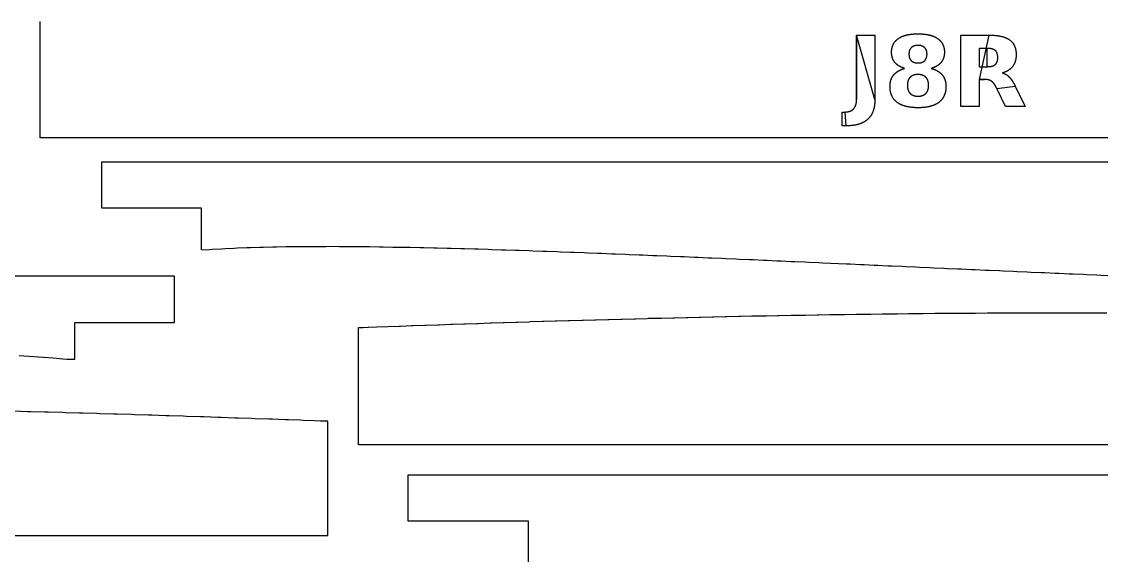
# Model space of a CAD drawing. Extents: x 27 to 271, y 44 to 138.
# Drawn here: x 150.76 to 197.56, y 68.01 to 91.13 of the extents above; entities that cross this region are included whole.
import ezdxf

# ---------------------------------------------------------------- set-up
doc = ezdxf.new("R2010")
doc.units = 0
doc.layers.add('jig_layer', color=7, linetype='CONTINUOUS')
doc.layers.add('jig_number_layer', color=7, linetype='CONTINUOUS')

msp = doc.modelspace()

# ---------------------------------------------------------------- linework, layer by layer
at = {"layer": 'jig_layer', "color": 7}
for points in [[(259.121478, 89.653919), (259.37998, 89.658915), (259.729179, 89.66089), (259.98628, 89.667918), (260.333377, 89.671925), (260.589076, 89.680928), (260.933576, 89.686939), (261.187277, 89.697946), (261.528879, 89.706949), (261.78028, 89.718943), (262.11788, 89.730938), (262.366376, 89.744936), (262.698478, 89.759922), (262.942778, 89.776912), (263.267678, 89.793902), (263.506678, 89.813911), (263.821378, 89.834909), (263.874879, 89.839904), (264.114878, 89.834909), (264.114878, 88.099905), (268.434879, 88.099905), (268.434879, 86.099903), (151.566781, 86.099903), (151.566781, 91.132905)], [(162.948214, 81.378266), (162.794312, 81.375275), (162.375715, 81.372283), (162.222713, 81.368276), (161.806613, 81.36328), (161.654411, 81.358285), (161.241415, 81.350298), (161.090415, 81.344287), (160.681015, 81.33328), (160.531313, 81.326281), (160.126612, 81.312283), (159.978711, 81.30328), (159.580614, 81.28629), (159.43521, 81.2763), (159.045715, 81.255302), (158.903512, 81.243308), (158.798616, 81.236309), (158.558614, 81.241304), (158.558614, 83.055307), (154.238511, 83.055307), (154.238511, 85.055303), (264.439614, 85.055303), (264.439614, 79.994305)], [(163.523611, 81.381266), (163.369015, 81.379291), (162.948214, 81.378162)], [(164.525813, 81.379263), (164.101512, 81.382254), (163.946312, 81.380279), (163.523611, 81.381408)], [(166.274713, 81.362267), (165.846814, 81.369266), (165.690214, 81.369266), (165.263415, 81.375278), (165.107214, 81.375264), (164.681515, 81.380259), (164.525813, 81.37913)], [(166.860612, 81.352265), (166.431612, 81.361268), (166.274713, 81.362397)], [(197.978615, 80.120281), (197.535512, 80.138286), (197.373412, 80.146273), (196.930515, 80.164279), (196.768511, 80.171278), (196.325614, 80.189284), (196.163715, 80.196283), (195.721111, 80.215277), (195.559214, 80.222276), (195.116715, 80.241269), (194.954816, 80.248268), (194.512514, 80.267262), (194.350713, 80.274261), (193.908612, 80.293255), (193.746814, 80.30127), (193.304914, 80.320263), (193.143214, 80.327262), (192.701415, 80.346256), (192.539812, 80.353255), (192.098114, 80.373265), (191.936616, 80.380264), (191.495116, 80.400273), (191.333614, 80.407272), (190.892314, 80.426266), (190.730914, 80.434281), (190.289812, 80.453275), (190.128514, 80.461262), (189.687612, 80.480283), (189.526314, 80.488298), (189.085711, 80.507292), (188.924514, 80.515307), (188.483915, 80.535288), (188.322712, 80.542288), (187.882316, 80.562297), (187.721215, 80.569296), (187.280911, 80.589306), (187.119915, 80.596305), (186.679815, 80.616314), (186.518815, 80.623314), (185.478316, 80.670312), (185.317514, 80.677311), (184.878114, 80.697321), (184.717315, 80.70432), (184.278013, 80.724329), (184.11731, 80.731328), (183.678314, 80.751338), (183.517613, 80.758337), (183.078614, 80.777331), (182.918015, 80.78433), (182.479013, 80.804339), (182.318513, 80.811338), (181.879813, 80.830332), (181.719313, 80.837331), (181.280915, 80.857341), (181.120511, 80.863352), (180.682313, 80.883333), (180.522014, 80.889345), (180.084013, 80.908338), (179.923815, 80.915337), (179.485815, 80.934331), (179.325614, 80.940342), (178.88791, 80.959336), (178.727715, 80.965347), (178.290313, 80.984341), (178.130211, 80.990352), (177.693015, 81.009346), (177.533012, 81.015357), (177.096014, 81.033363), (176.936112, 81.039374), (176.499311, 81.05738), (176.339511, 81.063391), (175.903012, 81.081397), (175.743311, 81.086392), (175.306911, 81.104398), (175.147314, 81.109393), (174.711414, 81.127399), (174.551814, 81.131407), (174.116012, 81.149412), (173.95661, 81.15342), (173.521215, 81.17041), (173.361914, 81.174417), (172.926815, 81.191407), (172.767611, 81.195415), (172.333011, 81.211417), (172.174013, 81.215424), (171.739811, 81.230438), (171.580914, 81.234418), (171.147113, 81.249432), (170.988315, 81.252395), (170.554811, 81.267381), (170.396213, 81.270401), (169.963112, 81.284399), (169.804712, 81.286375), (169.372415, 81.299414), (169.214114, 81.302405), (168.78241, 81.3144), (168.624411, 81.316375), (168.193314, 81.328398), (168.035613, 81.330373), (167.605013, 81.340392), (167.447513, 81.342368), (167.017813, 81.351399), (166.860612, 81.352528)], [(150.666526, 76.663662), (150.866531, 76.654857), (151.308827, 76.624363), (151.504531, 76.613751), (151.937031, 76.57866), (152.126529, 76.566157), (152.54533, 76.52646), (152.726929, 76.511756), (152.831631, 76.500157), (153.07163, 76.504052), (153.07163, 78.096555), (157.391631, 78.096555), (157.391631, 80.096554), (27.19053, 80.096554)], [(173.395318, 78.149404), (173.90432, 78.165406), (173.963322, 78.166535)], [(173.963322, 78.166405), (174.472323, 78.182407), (174.530317, 78.183536)], [(174.530317, 78.183406), (175.039319, 78.198421), (175.097321, 78.19955)], [(175.097321, 78.199406), (175.607322, 78.21442), (175.665319, 78.215549)], [(175.665319, 78.215408), (176.174318, 78.229406), (176.232323, 78.231381), (176.741322, 78.245408), (176.799316, 78.246537), (177.30932, 78.260535), (177.367322, 78.261664)], [(177.367322, 78.261404), (177.876324, 78.275402), (177.934324, 78.276531)], [(177.934324, 78.276404), (178.443317, 78.289415), (178.502321, 78.290544)], [(178.502321, 78.290405), (179.010321, 78.303416), (179.068324, 78.304545)], [(179.068324, 78.304404), (179.577323, 78.316398), (179.635319, 78.317527)], [(179.635319, 78.317408), (180.14532, 78.329403), (180.203323, 78.330532)], [(180.203323, 78.330402), (180.712322, 78.342396), (180.770321, 78.343525)], [(180.770321, 78.343401), (181.27932, 78.354408), (181.337323, 78.355537)], [(181.337323, 78.355404), (181.846322, 78.366411), (181.904318, 78.36754)], [(181.904318, 78.367404), (182.41332, 78.378411), (182.471322, 78.37954)], [(182.471322, 78.379404), (182.981323, 78.389395), (183.039317, 78.390524)], [(183.039317, 78.390405), (183.547317, 78.400396), (183.605322, 78.400404), (184.114324, 78.410395), (184.172321, 78.411524)], [(184.172321, 78.411405), (184.682316, 78.420408), (184.740324, 78.420405), (185.248324, 78.429408), (185.306324, 78.430537)], [(185.306324, 78.430407), (185.815317, 78.438394), (185.873322, 78.439523)], [(185.873322, 78.439405), (186.382321, 78.446404), (186.440324, 78.447533)], [(186.440324, 78.447406), (186.94932, 78.454405), (187.007322, 78.455534)], [(187.007322, 78.455404), (187.516321, 78.462403), (187.574324, 78.462403), (188.082324, 78.469402), (188.14032, 78.470531)], [(188.14032, 78.470401), (188.64832, 78.476412), (188.706323, 78.476398), (189.216324, 78.48241), (189.27432, 78.482398), (189.78232, 78.48841), (189.840322, 78.488398), (190.348322, 78.493394), (190.406319, 78.493399), (190.916317, 78.498395), (190.974322, 78.498398), (191.482322, 78.502405), (191.540319, 78.502402), (192.048316, 78.50641), (192.111322, 78.506401), (192.615323, 78.509393), (192.695319, 78.509404), (193.18132, 78.512396), (193.240321, 78.512396), (193.277323, 78.512396), (193.747322, 78.514371), (193.804323, 78.5155), (193.85532, 78.515404), (194.368321, 78.516533)], [(194.368321, 78.516403), (194.420323, 78.516403), (194.932323, 78.518379), (194.984319, 78.518401), (195.496318, 78.51953)], [(195.496318, 78.519403), (195.548323, 78.519403), (196.061322, 78.519403), (196.112316, 78.519403), (196.62532, 78.519403), (196.676323, 78.519403), (197.188923, 78.519403), (197.240423, 78.518274)], [(197.240423, 78.518404), (197.753024, 78.518404), (197.804419, 78.517275)], [(165.361324, 77.879405), (165.551321, 77.8844), (165.775318, 77.892416), (165.801311, 77.892401), (166.163317, 77.905412), (166.643315, 77.922402), (167.130318, 77.939391), (167.185317, 77.941367), (167.682316, 77.959401), (167.73932, 77.961377), (168.23832, 77.979411), (168.295317, 77.981386), (168.799315, 77.99942), (168.856319, 78.001396), (169.364319, 78.01943), (169.422321, 78.021405), (169.933321, 78.039439), (169.991318, 78.040568)], [(261.375618, 76.595404), (261.860721, 76.601415), (261.909317, 76.603391), (262.390918, 76.612422), (262.439119, 76.614398), (262.91652, 76.62642), (262.964419, 76.629412), (263.436221, 76.645414), (263.483519, 76.648405), (263.947622, 76.668415), (263.994118, 76.671407), (264.335319, 76.6904), (264.575318, 76.685405), (264.575318, 74.790401), (268.895319, 74.790401), (268.895319, 72.790399), (165.361324, 72.790399), (165.361324, 77.879402)], [(169.99132, 78.040404), (170.500322, 78.05841), (170.558319, 78.059539)], [(170.558319, 78.059404), (171.068323, 78.076393), (171.126319, 78.078369), (171.635321, 78.095387), (171.693324, 78.096516)], [(171.693324, 78.096403), (172.202323, 78.113393), (172.260319, 78.114522)], [(172.260319, 78.114403), (172.77032, 78.130405), (172.828323, 78.132381), (173.337322, 78.148411), (173.395318, 78.14954)], [(164.035607, 73.817894), (163.986602, 73.819305), (163.783608, 73.825712), (163.720602, 73.827687), (163.453609, 73.836323), (162.974604, 73.852833), (162.852605, 73.857123), (162.339604, 73.875016), (162.201603, 73.880011), (161.622607, 73.900416), (161.482608, 73.905524), (160.890608, 73.926324), (160.749607, 73.931432), (160.154609, 73.952147), (160.012609, 73.957256), (159.413603, 73.977858), (159.269602, 73.982853), (158.664605, 74.00306), (158.520604, 74.008056), (157.913606, 74.027952), (157.769605, 74.03275), (157.162607, 74.052252), (157.018606, 74.056965), (156.412607, 74.07593), (156.268606, 74.08053), (155.662607, 74.099016), (155.518606, 74.103616), (154.912608, 74.121707), (154.768606, 74.126194), (154.162608, 74.143889), (154.018607, 74.148377), (153.4116, 74.165677), (153.267608, 74.170079), (152.661606, 74.186985), (152.517608, 74.191274), (151.910601, 74.207784), (151.7666, 74.211989), (151.160604, 74.228104), (151.0166, 74.232197), (150.410604, 74.247888)], [(37.578707, 72.065489), (37.009304, 72.080588), (36.869206, 72.082281), (36.303006, 72.10119), (36.164006, 72.10373), (35.602108, 72.126788), (35.464307, 72.1304), (34.907406, 72.157889), (34.771203, 72.162489), (34.220906, 72.194786), (34.086907, 72.200685), (33.545707, 72.238091), (33.414609, 72.245203), (32.885408, 72.288086), (32.758307, 72.296496), (32.245805, 72.345089), (32.124207, 72.354883), (31.727405, 72.398887), (31.487406, 72.394992), (31.487406, 70.868088), (27.167447, 70.868088), (27.167447, 68.868083), (164.035607, 68.868083), (164.035607, 73.817889)], [(174.879421, 67.502122), (174.478518, 67.498115), (173.99922, 67.489112), (173.76622, 67.484116), (173.347318, 67.493119), (172.733722, 67.499131), (172.733722, 69.489119), (167.515619, 69.489119), (167.515619, 71.489121), (261.933523, 71.489121), (261.933523, 66.354118)]]:
    msp.add_lwpolyline(points, dxfattribs=at)
at = {"layer": 'jig_number_layer', "color": 7}
for points in [[(186.95357, 90.54737), (187.749392, 90.54737), (187.749392, 87.760982), (186.95357, 90.54737), (186.95357, 90.54737), (186.95357, 90.54737), (186.95357, 90.54737)], [(186.95357, 87.760982), (186.95357, 90.54737), (186.95357, 90.54737), (186.95357, 87.760982), (186.95357, 87.760982), (186.95357, 87.760982), (186.95357, 87.760982)], [(192.27211, 88.629142), (192.27211, 87.461253), (191.476291, 87.461253), (191.476291, 90.54737), (192.691724, 90.54737), (192.27211, 88.629142), (192.27211, 88.629142), (192.27211, 88.629142), (192.27211, 88.629142)], [(192.606972, 89.970663), (192.27211, 89.970663), (192.27211, 89.178979), (192.606972, 89.178979), (192.606972, 89.178979), (192.606972, 89.970663), (192.606972, 89.970663), (192.606972, 89.970663), (192.606972, 89.970663)], [(189.223201, 89.722615), (189.223201, 89.722615), (189.223201, 89.722615), (189.223201, 89.722615), (189.223201, 89.722615), (189.223201, 89.722615)], [(189.037163, 89.104563), (189.037163, 89.104563), (189.037163, 89.104563), (189.037163, 89.104563), (189.037163, 89.104563), (189.037163, 89.104563)], [(189.61801, 88.842048), (189.61801, 88.842048), (189.61801, 88.842048), (189.61801, 88.842048), (189.61801, 88.842048), (189.61801, 88.842048)], [(192.497419, 88.629142), (192.27211, 88.629142), (192.27211, 88.629142), (192.497419, 88.629142), (192.497419, 88.629142), (192.497419, 88.629142), (192.497419, 88.629142)], [(193.830668, 88.337689), (194.262688, 87.461253), (193.415192, 87.461253), (193.03899, 88.22813), (193.830668, 88.337689), (193.830668, 88.337689), (193.830668, 88.337689), (193.830668, 88.337689)], [(186.488479, 86.613762), (186.327251, 86.613762), (186.327251, 87.215271), (186.45128, 87.215271), (186.488479, 86.613762), (186.488479, 86.613762), (186.488479, 86.613762), (186.488479, 86.613762)]]:
    msp.add_lwpolyline(points, close=True, dxfattribs=at)
for points, knots in [([(189.037163, 89.104563), (189.03069, 89.106791), (189.017744, 89.111246), (188.998339, 89.117973), (188.978988, 89.124825), (188.959701, 89.131824), (188.940507, 89.139045), (188.921421, 89.146526), (188.902477, 89.154342), (188.883695, 89.162518), (188.865719, 89.170827), (188.84857, 89.17928), (188.832221, 89.187796), (188.816056, 89.196674), (188.800109, 89.205958), (188.784376, 89.21562), (188.768866, 89.225642), (188.753605, 89.236047), (188.738594, 89.246815), (188.724197, 89.257669), (188.710421, 89.268598), (188.697237, 89.279551), (188.684328, 89.29082), (188.671707, 89.302406), (188.659372, 89.31429), (188.647362, 89.326498), (188.635675, 89.33901), (188.624334, 89.351836), (188.613457, 89.364854), (188.603039, 89.378044), (188.593083, 89.391389), (188.583505, 89.40501), (188.574293, 89.418884), (188.565467, 89.43301), (188.557029, 89.447374), (188.548986, 89.461963), (188.541343, 89.476766), (188.534043, 89.491911), (188.527105, 89.507389), (188.52055, 89.523196), (188.514436, 89.539176), (188.508747, 89.555313), (188.503475, 89.571592), (188.498635, 89.588), (188.494211, 89.604522), (188.490199, 89.621146), (188.486487, 89.638308), (188.483133, 89.656009), (188.48014, 89.674237), (188.477561, 89.692536), (188.475508, 89.710902), (188.473758, 89.7293), (188.472451, 89.747747), (188.47151, 89.766226), (188.47094, 89.784731), (188.470748, 89.806068), (188.47097, 89.830235), (188.471971, 89.857217), (188.473853, 89.884149), (188.476494, 89.911009), (188.479966, 89.937765), (188.484324, 89.964386), (188.489607, 89.990836), (188.495824, 90.017079), (188.502818, 90.042334), (188.510521, 90.066579), (188.518825, 90.089815), (188.527973, 90.112733), (188.537954, 90.135305), (188.548761, 90.157495), (188.560384, 90.179261), (188.572851, 90.200542), (188.586117, 90.221323), (188.600301, 90.241695), (188.615414, 90.261601), (188.631433, 90.281007), (188.648204, 90.299779), (188.665683, 90.317908), (188.683827, 90.335387), (188.702586, 90.352207), (188.721925, 90.368358), (188.7418, 90.383847), (188.762949, 90.399226), (188.785409, 90.414401), (188.809188, 90.429301), (188.833454, 90.443393), (188.858149, 90.456716), (188.88325, 90.469254), (188.9087, 90.481074), (188.934476, 90.49217), (188.960533, 90.502587), (188.988274, 90.51288), (189.017723, 90.522938), (189.048886, 90.532673), (189.080284, 90.541613), (189.111888, 90.549786), (189.143666, 90.557241), (189.175601, 90.564003), (189.207668, 90.570115), (189.239846, 90.575622), (189.274062, 90.580848), (189.310319, 90.585708), (189.348617, 90.590095), (189.386983, 90.593811), (189.425409, 90.596841), (189.463875, 90.599256), (189.502379, 90.601091), (189.540913, 90.602251), (189.579463, 90.603051), (189.617936, 90.603331), (189.656323, 90.603043), (189.694616, 90.602254), (189.732892, 90.601072), (189.771144, 90.599331), (189.809351, 90.596863), (189.847519, 90.593801), (189.885634, 90.590115), (189.923675, 90.585718), (189.959714, 90.580873), (189.993747, 90.575655), (190.025779, 90.570162), (190.057692, 90.564026), (190.089478, 90.55727), (190.121105, 90.549814), (190.152555, 90.541641), (190.183798, 90.532706), (190.214802, 90.522972), (190.244123, 90.512903), (190.271771, 90.502603), (190.297756, 90.492151), (190.323466, 90.481036), (190.348848, 90.469195), (190.373885, 90.456642), (190.398535, 90.443336), (190.422758, 90.429261), (190.446506, 90.414388), (190.468942, 90.39926), (190.490072, 90.383947), (190.50994, 90.368555), (190.529275, 90.352503), (190.548045, 90.3358), (190.566198, 90.318432), (190.583686, 90.300413), (190.600475, 90.281758), (190.616491, 90.262453), (190.631621, 90.242628), (190.645826, 90.222307), (190.659114, 90.201546), (190.671575, 90.180264), (190.683206, 90.158503), (190.694009, 90.136306), (190.703973, 90.113721), (190.7131, 90.090788), (190.721395, 90.067541), (190.729108, 90.043254), (190.736122, 90.017927), (190.742361, 89.991578), (190.747649, 89.96502), (190.752013, 89.938294), (190.755495, 89.911437), (190.758126, 89.884477), (190.759966, 89.857446), (190.760979, 89.830366), (190.761212, 89.806131), (190.760967, 89.784758), (190.760424, 89.766252), (190.759502, 89.747768), (190.758171, 89.729321), (190.756443, 89.710917), (190.754265, 89.692568), (190.75177, 89.674259), (190.748685, 89.656039), (190.745253, 89.638335), (190.741513, 89.621155), (190.737426, 89.604519), (190.732949, 89.587983), (190.728024, 89.571572), (190.722685, 89.555289), (190.716918, 89.539154), (190.710713, 89.523182), (190.704057, 89.507395), (190.697027, 89.491924), (190.689604, 89.47679), (190.681831, 89.461985), (190.673646, 89.447399), (190.665068, 89.43304), (190.656098, 89.418923), (190.646746, 89.405056), (190.637028, 89.391444), (190.626958, 89.378094), (190.616462, 89.364905), (190.605535, 89.351894), (190.594173, 89.339084), (190.582465, 89.326588), (190.570458, 89.314376), (190.558141, 89.302477), (190.545527, 89.290891), (190.532631, 89.279614), (190.51947, 89.268643), (190.505714, 89.257698), (190.491333, 89.246832), (190.476331, 89.236058), (190.461067, 89.225661), (190.445563, 89.215629), (190.429822, 89.205976), (190.413864, 89.1967), (190.397703, 89.187799), (190.381349, 89.179279), (190.364185, 89.170856), (190.346212, 89.162541), (190.327429, 89.154368), (190.30847, 89.146584), (190.289409, 89.139093), (190.270144, 89.131876), (190.251121, 89.124875), (190.230794, 89.118035), (190.215024, 89.111327), (190.180904, 89.104279), (190.217875, 89.097625), (190.235081, 89.090611), (190.257894, 89.083491), (190.279119, 89.076163), (190.300654, 89.068595), (190.321962, 89.060714), (190.343147, 89.052459), (190.364145, 89.043783), (190.384236, 89.034909), (190.403421, 89.025869), (190.421705, 89.016697), (190.439762, 89.007067), (190.457593, 88.997004), (190.47518, 88.986508), (190.492505, 88.97558), (190.509547, 88.964216), (190.526294, 88.952416), (190.54235, 88.940461), (190.557725, 88.928393), (190.572435, 88.916255), (190.586835, 88.903758), (190.600921, 88.890911), (190.614667, 88.8777), (190.628059, 88.864133), (190.641118, 88.850245), (190.653785, 88.835997), (190.665974, 88.821535), (190.677677, 88.80687), (190.688902, 88.792026), (190.699739, 88.776893), (190.710143, 88.761457), (190.720145, 88.74576), (190.729702, 88.729792), (190.738822, 88.713573), (190.747473, 88.6971), (190.755734, 88.6802), (190.763604, 88.662888), (190.771038, 88.645164), (190.777975, 88.627236), (190.784414, 88.609121), (190.790371, 88.59084), (190.795833, 88.57241), (190.80082, 88.553848), (190.805335, 88.535168), (190.809493, 88.515836), (190.813271, 88.495859), (190.816619, 88.475242), (190.819501, 88.454549), (190.821808, 88.433783), (190.823775, 88.41298), (190.825237, 88.392126), (190.826424, 88.371246), (190.827046, 88.350329), (190.827224, 88.325859), (190.827104, 88.297838), (190.826042, 88.266285), (190.82421, 88.234775), (190.821493, 88.203332), (190.817814, 88.171992), (190.813188, 88.140775), (190.807593, 88.109718), (190.800986, 88.078859), (190.793602, 88.049316), (190.785559, 88.021091), (190.776941, 87.994189), (190.767426, 87.967594), (190.757043, 87.941327), (190.745747, 87.915445), (190.733545, 87.889986), (190.720405, 87.86501), (190.70634, 87.840557), (190.691408, 87.816797), (190.675617, 87.793773), (190.659024, 87.7715), (190.641584, 87.749866), (190.623329, 87.728903), (190.604316, 87.708613), (190.58457, 87.689039), (190.564136, 87.670189), (190.54304, 87.652087), (190.52075, 87.634297), (190.49725, 87.616895), (190.47252, 87.599971), (190.44721, 87.583925), (190.421377, 87.568725), (190.395053, 87.554388), (190.368299, 87.540867), (190.341155, 87.528141), (190.313661, 87.516185), (190.284409, 87.504414), (190.253393, 87.492905), (190.220586, 87.481806), (190.187492, 87.471613), (190.154149, 87.462278), (190.120589, 87.453768), (190.086841, 87.446033), (190.052931, 87.439042), (190.018882, 87.432761), (189.982655, 87.426807), (189.944248, 87.421266), (189.903662, 87.416244), (189.862987, 87.412023), (189.822243, 87.408562), (189.781446, 87.405818), (189.740603, 87.403735), (189.699723, 87.402353), (189.658822, 87.401498), (189.617851, 87.40122), (189.57682, 87.401495), (189.535737, 87.402349), (189.494678, 87.403745), (189.453652, 87.40578), (189.412677, 87.408552), (189.371755, 87.412025), (189.330903, 87.416243), (189.290144, 87.421267), (189.251547, 87.426804), (189.215121, 87.43279), (189.180859, 87.439092), (189.146731, 87.44609), (189.112762, 87.45383), (189.07898, 87.462357), (189.045408, 87.4717), (189.012076, 87.481892), (188.979024, 87.492977), (188.947735, 87.504434), (188.918202, 87.516169), (188.890408, 87.528084), (188.862968, 87.540779), (188.835919, 87.554275), (188.809303, 87.568594), (188.783177, 87.583781), (188.757596, 87.599856), (188.732611, 87.616829), (188.708932, 87.63425), (188.68656, 87.652058), (188.66545, 87.670134), (188.645007, 87.688971), (188.625267, 87.708552), (188.60625, 87.728842), (188.58801, 87.749824), (188.570576, 87.77147), (188.553996, 87.793766), (188.538208, 87.816802), (188.523291, 87.840581), (188.50922, 87.865036), (188.496082, 87.890013), (188.483878, 87.91547), (188.472581, 87.94135), (188.462189, 87.96761), (188.452704, 87.994211), (188.444082, 88.021105), (188.436013, 88.04932), (188.428636, 88.078864), (188.422032, 88.109719), (188.416463, 88.140778), (188.411843, 88.171992), (188.408193, 88.203335), (188.405428, 88.234774), (188.403609, 88.266288), (188.402577, 88.297843), (188.402369, 88.325865), (188.402727, 88.350334), (188.403424, 88.371244), (188.404386, 88.392134), (188.405774, 88.412991), (188.407723, 88.433795), (188.410123, 88.454547), (188.412901, 88.475248), (188.416253, 88.49586), (188.41998, 88.515833), (188.424112, 88.53515), (188.428575, 88.553814), (188.433505, 88.572365), (188.438905, 88.590788), (188.444781, 88.609067), (188.451141, 88.627186), (188.457987, 88.645125), (188.465327, 88.662865), (188.47306, 88.680199), (188.48121, 88.697102), (188.48972, 88.713583), (188.498671, 88.72983), (188.508092, 88.745807), (188.51794, 88.761525), (188.528209, 88.776963), (188.538925, 88.79209), (188.550044, 88.806924), (188.561711, 88.821593), (188.573931, 88.836072), (188.586695, 88.850346), (188.599848, 88.864264), (188.613382, 88.877818), (188.627279, 88.891008), (188.641512, 88.903841), (188.656072, 88.916312), (188.670934, 88.928428), (188.686452, 88.94046), (188.702635, 88.952375), (188.719477, 88.964162), (188.736602, 88.975524), (188.753997, 88.986463), (188.771656, 88.99696), (188.789556, 89.007026), (188.80768, 89.016657), (188.826023, 89.025836), (188.845248, 89.034895), (188.865375, 89.043771), (188.886396, 89.052446), (188.907593, 89.060704), (188.928944, 89.068585), (188.95042, 89.076153), (188.971993, 89.083478), (188.993643, 89.090604), (189.015345, 89.097609), (189.029828, 89.102237), (189.03707, 89.104551)], [0, 0, 0, 0, 0.020537, 0.041074, 0.061615, 0.082121, 0.102627, 0.123135, 0.143616, 0.164102, 0.184586, 0.203019, 0.221454, 0.239884, 0.258342, 0.276806, 0.295266, 0.313737, 0.332212, 0.350682, 0.367823, 0.384962, 0.402096, 0.419225, 0.436353, 0.453477, 0.470596, 0.48771, 0.504833, 0.521482, 0.538128, 0.554776, 0.571428, 0.588083, 0.604741, 0.621399, 0.638055, 0.654713, 0.671828, 0.688936, 0.706043, 0.723151, 0.740261, 0.75737, 0.774466, 0.791568, 0.808671, 0.827136, 0.845609, 0.864084, 0.882567, 0.901047, 0.919525, 0.93804, 0.956551, 0.975063, 1.002051, 1.029048, 1.05605, 1.083032, 1.110005, 1.136978, 1.163942, 1.190905, 1.217867, 1.24254, 1.267207, 1.291876, 1.316553, 1.341231, 1.365906, 1.390557, 1.415205, 1.439852, 1.465006, 1.490163, 1.515321, 1.540505, 1.565695, 1.590884, 1.616075, 1.641269, 1.666464, 1.69451, 1.72257, 1.75063, 1.778681, 1.806735, 1.834791, 1.862854, 1.890911, 1.91897, 1.951612, 1.984257, 2.016902, 2.04954, 2.082179, 2.114818, 2.147462, 2.180106, 2.212749, 2.251296, 2.289841, 2.328387, 2.366929, 2.40547, 2.44401, 2.482564, 2.521122, 2.559681, 2.597982, 2.636283, 2.674582, 2.712863, 2.751151, 2.789437, 2.82773, 2.866022, 2.904315, 2.936812, 2.969309, 3.001807, 3.034299, 3.06679, 3.099281, 3.131774, 3.164267, 3.196759, 3.224765, 3.252772, 3.280776, 3.308781, 3.336786, 3.364788, 3.392803, 3.42082, 3.448835, 3.473963, 3.499093, 3.524221, 3.549337, 3.574454, 3.599573, 3.624651, 3.649728, 3.674804, 3.699444, 3.724089, 3.748732, 3.773411, 3.798093, 3.822776, 3.847446, 3.872126, 3.896808, 3.923875, 3.950949, 3.978021, 4.005096, 4.032174, 4.059252, 4.086349, 4.113443, 4.140536, 4.15905, 4.177563, 4.196076, 4.214563, 4.233045, 4.251526, 4.269992, 4.288473, 4.306955, 4.32409, 4.341216, 4.35834, 4.375479, 4.392612, 4.409743, 4.426877, 4.444008, 4.461137, 4.477848, 4.494571, 4.511295, 4.52802, 4.544742, 4.561467, 4.578191, 4.59491, 4.611629, 4.628754, 4.645874, 4.662992, 4.680119, 4.697245, 4.714366, 4.731497, 4.748632, 4.765764, 4.784231, 4.8027, 4.821168, 4.839631, 4.858094, 4.876557, 4.895002, 4.913438, 4.931871, 4.952357, 4.97284, 4.993321, 5.013825, 5.034332, 5.054839, 5.075372, 5.095907, 5.116446, 5.139154, 5.16193, 5.184706, 5.207449, 5.230194, 5.25294, 5.275666, 5.298383, 5.3211, 5.341548, 5.362001, 5.38246, 5.402937, 5.423418, 5.443897, 5.46438, 5.484862, 5.505349, 5.524426, 5.543493, 5.562558, 5.581622, 5.600681, 5.619746, 5.638805, 5.657866, 5.676932, 5.695539, 5.714146, 5.732758, 5.751372, 5.769982, 5.78859, 5.807194, 5.825798, 5.8444, 5.863621, 5.882837, 5.902054, 5.921283, 5.940506, 5.959729, 5.978942, 5.99816, 6.017377, 6.038258, 6.059146, 6.080034, 6.10093, 6.121823, 6.142715, 6.163641, 6.184562, 6.205486, 6.237051, 6.268618, 6.300184, 6.331732, 6.363284, 6.394836, 6.426389, 6.457941, 6.489493, 6.517727, 6.545972, 6.574222, 6.602451, 6.630688, 6.658923, 6.687129, 6.715332, 6.743533, 6.771294, 6.799065, 6.826837, 6.854639, 6.882437, 6.910235, 6.938033, 6.965822, 6.993611, 7.02357, 7.053529, 7.083489, 7.113458, 7.143429, 7.173399, 7.203376, 7.233354, 7.263331, 7.29796, 7.332587, 7.367215, 7.401833, 7.436452, 7.471071, 7.505694, 7.540314, 7.574935, 7.615826, 7.65672, 7.697612, 7.738499, 7.779387, 7.820273, 7.861181, 7.90209, 7.943001, 7.984092, 8.025183, 8.066273, 8.107338, 8.148405, 8.189473, 8.230538, 8.271604, 8.312668, 8.347506, 8.382341, 8.417174, 8.452011, 8.48685, 8.521688, 8.556546, 8.591404, 8.626259, 8.656495, 8.686731, 8.716968, 8.747185, 8.777402, 8.807623, 8.837827, 8.868022, 8.898216, 8.925997, 8.953785, 8.981573, 9.009376, 9.037178, 9.06498, 9.092762, 9.120539, 9.148314, 9.176522, 9.204728, 9.232936, 9.261168, 9.289402, 9.317634, 9.345875, 9.37411, 9.402348, 9.433897, 9.465445, 9.496992, 9.528542, 9.560092, 9.591642, 9.623211, 9.654781, 9.686349, 9.707267, 9.728191, 9.749112, 9.770001, 9.790895, 9.811791, 9.832667, 9.85355, 9.874433, 9.893613, 9.912805, 9.931998, 9.951193, 9.970392, 9.989592, 10.008793, 10.027989, 10.04718, 10.065729, 10.084276, 10.102819, 10.12137, 10.139914, 10.158455, 10.176986, 10.195522, 10.214061, 10.233209, 10.252354, 10.271497, 10.290653, 10.309809, 10.32897, 10.348138, 10.367316, 10.386489, 10.407042, 10.427597, 10.448154, 10.468691, 10.489235, 10.509779, 10.530294, 10.550801, 10.571307, 10.594047, 10.616783, 10.639524, 10.662288, 10.68506, 10.707833, 10.730632, 10.753439, 10.776247, 10.776247, 10.776247, 10.776247]), ([(192.691724, 90.54737), (192.705474, 90.546994), (192.732976, 90.546241), (192.774226, 90.544995), (192.815455, 90.543502), (192.856656, 90.541685), (192.897827, 90.539556), (192.938962, 90.536894), (192.980042, 90.533593), (193.021052, 90.529594), (193.059578, 90.525056), (193.095613, 90.52007), (193.129161, 90.514761), (193.162601, 90.508766), (193.195914, 90.502061), (193.229075, 90.494602), (193.26206, 90.486343), (193.294845, 90.477278), (193.327397, 90.467363), (193.357807, 90.45718), (193.386103, 90.446892), (193.412313, 90.436623), (193.438221, 90.425646), (193.463789, 90.413923), (193.488979, 90.401432), (193.513735, 90.388114), (193.537997, 90.373933), (193.561706, 90.358864), (193.584063, 90.343394), (193.60506, 90.327587), (193.624757, 90.311581), (193.643838, 90.294834), (193.662278, 90.277373), (193.680025, 90.2592), (193.697042, 90.240355), (193.713289, 90.220858), (193.728726, 90.20073), (193.743491, 90.179732), (193.757499, 90.157853), (193.770739, 90.135144), (193.783052, 90.111902), (193.79444, 90.088181), (193.804951, 90.064047), (193.814566, 90.039542), (193.823337, 90.014719), (193.831262, 89.989607), (193.838718, 89.963036), (193.845575, 89.934998), (193.851734, 89.905506), (193.856946, 89.875834), (193.861187, 89.846012), (193.86457, 89.816083), (193.867087, 89.786063), (193.868923, 89.755988), (193.869846, 89.725866), (193.870043, 89.69863), (193.869808, 89.674294), (193.869262, 89.652864), (193.868343, 89.631461), (193.866999, 89.610085), (193.865211, 89.588749), (193.862997, 89.567451), (193.860258, 89.546219), (193.857188, 89.525037), (193.85371, 89.504583), (193.849866, 89.48486), (193.845719, 89.465867), (193.841138, 89.446968), (193.836118, 89.42818), (193.830635, 89.409521), (193.824691, 89.391007), (193.818273, 89.372652), (193.811377, 89.354472), (193.804108, 89.336808), (193.796517, 89.319657), (193.788602, 89.303035), (193.780264, 89.286624), (193.771486, 89.270442), (193.762279, 89.2545), (193.752661, 89.238805), (193.742621, 89.22338), (193.73216, 89.208236), (193.721282, 89.19338), (193.709991, 89.178826), (193.698315, 89.16457), (193.68625, 89.150638), (193.673822, 89.137026), (193.661045, 89.123739), (193.647927, 89.110783), (193.634474, 89.098171), (193.620711, 89.085894), (193.60634, 89.073676), (193.59132, 89.061584), (193.575669, 89.049618), (193.559721, 89.038058), (193.543483, 89.026911), (193.526977, 89.016173), (193.510206, 89.005868), (193.493204, 88.995972), (193.475965, 88.986513), (193.457884, 88.977149), (193.438935, 88.967953), (193.419139, 88.958923), (193.399143, 88.950298), (193.379014, 88.942049), (193.358636, 88.934083), (193.338625, 88.92638), (193.31677, 88.91879), (193.301456, 88.911535), (193.267311, 88.904757), (193.289892, 88.900646), (193.300047, 88.897131), (193.3123, 88.893586), (193.323953, 88.889937), (193.335697, 88.886129), (193.347333, 88.88215), (193.358888, 88.877937), (193.370339, 88.873482), (193.38175, 88.868734), (193.393064, 88.863599), (193.404294, 88.858139), (193.415381, 88.852373), (193.426324, 88.846312), (193.437125, 88.839983), (193.447779, 88.833404), (193.458278, 88.826574), (193.468638, 88.819519), (193.479009, 88.812109), (193.489404, 88.804369), (193.499815, 88.796297), (193.510064, 88.788022), (193.52014, 88.779542), (193.530057, 88.770882), (193.539817, 88.76205), (193.549422, 88.753052), (193.55888, 88.743901), (193.568585, 88.734174), (193.578544, 88.723877), (193.58872, 88.712986), (193.598728, 88.701942), (193.608552, 88.690733), (193.618207, 88.679372), (193.627705, 88.667876), (193.637025, 88.656232), (193.646196, 88.644476), (193.655769, 88.63188), (193.665707, 88.618425), (193.675985, 88.604094), (193.68606, 88.589621), (193.695951, 88.575024), (193.705648, 88.560296), (193.715181, 88.545463), (193.724517, 88.530506), (193.733698, 88.515456), (193.743216, 88.499477), (193.75304, 88.482551), (193.763161, 88.464676), (193.773109, 88.446704), (193.782921, 88.428656), (193.792615, 88.410544), (193.802204, 88.392371), (193.811732, 88.374164), (193.82121, 88.355933), (193.827506, 88.34377), (193.830654, 88.337689)], [0, 0, 0, 0, 0.041268, 0.082536, 0.123806, 0.165033, 0.206258, 0.247485, 0.288689, 0.329891, 0.371092, 0.405056, 0.439019, 0.472983, 0.506969, 0.540955, 0.574942, 0.608965, 0.642989, 0.677017, 0.705161, 0.733307, 0.761456, 0.789564, 0.817677, 0.845792, 0.87388, 0.901966, 0.93005, 0.955419, 0.980795, 1.006172, 1.031564, 1.05696, 1.082357, 1.10772, 1.133076, 1.158431, 1.184708, 1.210989, 1.23727, 1.263592, 1.289909, 1.316221, 1.342547, 1.368876, 1.395206, 1.425326, 1.455449, 1.485574, 1.515689, 1.545804, 1.575919, 1.606054, 1.636186, 1.666317, 1.687759, 1.709193, 1.730624, 1.752027, 1.77344, 1.794854, 1.816258, 1.83766, 1.859061, 1.878493, 1.897936, 1.917379, 1.936828, 1.956272, 1.975716, 1.995156, 2.014598, 2.034042, 2.052451, 2.07086, 2.089266, 2.107669, 2.126081, 2.144488, 2.162885, 2.181289, 2.199697, 2.218117, 2.236542, 2.254971, 2.273402, 2.291833, 2.310267, 2.328708, 2.347148, 2.365589, 2.38529, 2.404987, 2.424687, 2.444376, 2.464068, 2.483756, 2.50342, 2.52308, 2.542742, 2.564499, 2.586258, 2.608018, 2.629807, 2.65159, 2.673372, 2.695191, 2.717013, 2.738837, 2.751082, 2.763425, 2.775768, 2.788078, 2.800397, 2.812712, 2.824994, 2.837285, 2.849573, 2.862067, 2.874553, 2.887029, 2.899554, 2.912074, 2.924583, 2.937115, 2.949647, 2.962181, 2.975351, 2.988524, 3.0017, 3.014867, 3.02803, 3.041195, 3.054354, 3.067511, 3.080675, 3.095574, 3.110485, 3.125388, 3.140286, 3.155196, 3.170114, 3.185023, 3.199936, 3.214845, 3.232482, 3.250117, 3.26775, 3.285383, 3.303014, 3.320649, 3.338279, 3.355907, 3.373538, 3.394075, 3.414617, 3.435159, 3.4557, 3.476245, 3.496788, 3.517344, 3.53789, 3.558432, 3.558432, 3.558432, 3.558432]), ([(189.223201, 89.722615), (189.223389, 89.718391), (189.223766, 89.709943), (189.224393, 89.697271), (189.225144, 89.684617), (189.226085, 89.671987), (189.227216, 89.659383), (189.228479, 89.646802), (189.230071, 89.634265), (189.232054, 89.621789), (189.234333, 89.60986), (189.236854, 89.598483), (189.239598, 89.587665), (189.242679, 89.576931), (189.24609, 89.566288), (189.249842, 89.555752), (189.253939, 89.54534), (189.258359, 89.535061), (189.263114, 89.524927), (189.268117, 89.515165), (189.273312, 89.505756), (189.2787, 89.496717), (189.284397, 89.487874), (189.290357, 89.479211), (189.296616, 89.470767), (189.303162, 89.462546), (189.309994, 89.454566), (189.31711, 89.446837), (189.324543, 89.439321), (189.33231, 89.432061), (189.340374, 89.425043), (189.348703, 89.418333), (189.357267, 89.411914), (189.366052, 89.405781), (189.375031, 89.399933), (189.384216, 89.394411), (189.39356, 89.389174), (189.403303, 89.384121), (189.413447, 89.379278), (189.423991, 89.374661), (189.434667, 89.370351), (189.445479, 89.366399), (189.456393, 89.362749), (189.467406, 89.359409), (189.478505, 89.356371), (189.489681, 89.35363), (189.50143, 89.351048), (189.513778, 89.348764), (189.526684, 89.346596), (189.539654, 89.344795), (189.552661, 89.34327), (189.565703, 89.342102), (189.578775, 89.341263), (189.591857, 89.340553), (189.604959, 89.340223), (189.617967, 89.340122), (189.630884, 89.340228), (189.643705, 89.340561), (189.656511, 89.341238), (189.669295, 89.342197), (189.682053, 89.343366), (189.694787, 89.344765), (189.70746, 89.346621), (189.720104, 89.348696), (189.732179, 89.351076), (189.743709, 89.353589), (189.754658, 89.356362), (189.765533, 89.359412), (189.776324, 89.362748), (189.787013, 89.366398), (189.797588, 89.370354), (189.808033, 89.374645), (189.818332, 89.379271), (189.828252, 89.38413), (189.837786, 89.389199), (189.846931, 89.394467), (189.855908, 89.400025), (189.864703, 89.405872), (189.873295, 89.412011), (189.88168, 89.418425), (189.889839, 89.425122), (189.897755, 89.432108), (189.905411, 89.439359), (189.912796, 89.446866), (189.919901, 89.454614), (189.926733, 89.462604), (189.933288, 89.470824), (189.939563, 89.47926), (189.945563, 89.487895), (189.951248, 89.496737), (189.956636, 89.505762), (189.961809, 89.515163), (189.966777, 89.524922), (189.971485, 89.535055), (189.975881, 89.545328), (189.979916, 89.555753), (189.983643, 89.566289), (189.98705, 89.576933), (189.99014, 89.587674), (189.99295, 89.598492), (189.995583, 89.609869), (189.998085, 89.621781), (190.000182, 89.634272), (190.001968, 89.646806), (190.003504, 89.659376), (190.004695, 89.671984), (190.005603, 89.684615), (190.006295, 89.697265), (190.006631, 89.709937), (190.006727, 89.722603), (190.006631, 89.73526), (190.006292, 89.747906), (190.005614, 89.760538), (190.004654, 89.773146), (190.003476, 89.785728), (190.002023, 89.798284), (190.000154, 89.810786), (189.998004, 89.823242), (189.995575, 89.835123), (189.993049, 89.846461), (189.990212, 89.857204), (189.987102, 89.86787), (189.983701, 89.878448), (189.979976, 89.888913), (189.975934, 89.899257), (189.971554, 89.909457), (189.966816, 89.919491), (189.961849, 89.929151), (189.956637, 89.93842), (189.951245, 89.947321), (189.945529, 89.956021), (189.93954, 89.964534), (189.933254, 89.972831), (189.926707, 89.980923), (189.919871, 89.988777), (189.912784, 89.996402), (189.90541, 90.003823), (189.897754, 90.011026), (189.889813, 90.017993), (189.881657, 90.024705), (189.873267, 90.031119), (189.864681, 90.037262), (189.855913, 90.043138), (189.846941, 90.048695), (189.8378, 90.053962), (189.828285, 90.059064), (189.818367, 90.063913), (189.808075, 90.068545), (189.797629, 90.072834), (189.787049, 90.076789), (189.77636, 90.080437), (189.765572, 90.08378), (189.754691, 90.086811), (189.743728, 90.089538), (189.732219, 90.092141), (189.720124, 90.094421), (189.707495, 90.096586), (189.694801, 90.098358), (189.682079, 90.09989), (189.669319, 90.101056), (189.65653, 90.101896), (189.64373, 90.102606), (189.630909, 90.102938), (189.617995, 90.103033), (189.604985, 90.102948), (189.591884, 90.102602), (189.5788, 90.10192), (189.565739, 90.100963), (189.5527, 90.099791), (189.539682, 90.098396), (189.526724, 90.096532), (189.513802, 90.09444), (189.501471, 90.092058), (189.489702, 90.089539), (189.478532, 90.08677), (189.467433, 90.083717), (189.456418, 90.080383), (189.445502, 90.076734), (189.434695, 90.072773), (189.424011, 90.068488), (189.413471, 90.06386), (189.403329, 90.059004), (189.393579, 90.053962), (189.384237, 90.04872), (189.375063, 90.043193), (189.366074, 90.037371), (189.357291, 90.031236), (189.348732, 90.024796), (189.340402, 90.018075), (189.332326, 90.011071), (189.324578, 90.003812), (189.317157, 89.996319), (189.310049, 89.98862), (189.303218, 89.980669), (189.296673, 89.972477), (189.290414, 89.964061), (189.284453, 89.955426), (189.278755, 89.94661), (189.273362, 89.937597), (189.268151, 89.928241), (189.263162, 89.918533), (189.258415, 89.908475), (189.253995, 89.898267), (189.2499, 89.887929), (189.246147, 89.87747), (189.242734, 89.866907), (189.239656, 89.856252), (189.236911, 89.845514), (189.234387, 89.834236), (189.232151, 89.822414), (189.230212, 89.810063), (189.228591, 89.797659), (189.227308, 89.785208), (189.226176, 89.772732), (189.225299, 89.760223), (189.22453, 89.747695), (189.223908, 89.73515), (189.223531, 89.726785), (189.223342, 89.722604)], [0, 0, 0, 0, 0.012685, 0.025371, 0.038062, 0.050711, 0.063366, 0.076022, 0.088642, 0.101275, 0.113914, 0.12507, 0.13623, 0.147388, 0.158569, 0.169753, 0.180936, 0.192128, 0.203315, 0.21451, 0.22503, 0.235553, 0.246075, 0.256582, 0.267093, 0.277601, 0.288102, 0.298602, 0.309112, 0.319805, 0.330492, 0.341174, 0.351886, 0.362593, 0.37331, 0.384025, 0.394739, 0.405439, 0.416947, 0.428454, 0.439967, 0.451478, 0.462984, 0.474489, 0.485998, 0.497502, 0.509006, 0.522081, 0.535171, 0.548264, 0.561359, 0.574454, 0.587541, 0.600654, 0.613756, 0.626857, 0.639677, 0.652504, 0.66533, 0.678146, 0.690961, 0.703763, 0.716573, 0.729381, 0.742198, 0.753489, 0.764781, 0.776076, 0.78737, 0.798662, 0.809954, 0.821239, 0.832531, 0.84382, 0.854369, 0.86492, 0.875476, 0.886037, 0.896598, 0.90715, 0.917701, 0.928258, 0.938816, 0.949331, 0.959842, 0.970348, 0.98086, 0.991378, 1.001885, 1.012399, 1.022907, 1.033411, 1.044586, 1.055752, 1.066925, 1.078103, 1.089279, 1.100448, 1.111626, 1.122804, 1.133977, 1.146657, 1.159311, 1.171967, 1.184635, 1.197297, 1.209956, 1.222626, 1.235299, 1.24798, 1.260624, 1.273271, 1.285928, 1.298569, 1.311204, 1.323837, 1.336481, 1.349122, 1.361754, 1.372857, 1.383967, 1.39508, 1.406185, 1.417296, 1.428399, 1.439497, 1.450591, 1.461681, 1.472078, 1.482484, 1.492898, 1.5033, 1.513705, 1.524118, 1.534522, 1.544935, 1.555341, 1.565901, 1.576464, 1.587029, 1.597582, 1.60814, 1.618696, 1.629241, 1.639794, 1.650341, 1.661624, 1.672907, 1.684195, 1.695494, 1.706786, 1.718075, 1.729371, 1.740668, 1.751962, 1.764766, 1.777587, 1.790398, 1.803212, 1.816026, 1.828831, 1.841662, 1.854482, 1.867301, 1.880403, 1.893511, 1.906615, 1.919706, 1.932795, 1.945888, 1.958978, 1.972065, 1.985155, 1.996653, 2.008166, 2.019673, 2.031183, 2.042689, 2.054195, 2.065708, 2.077218, 2.088724, 2.099435, 2.110143, 2.120853, 2.13156, 2.142267, 2.15299, 2.163685, 2.174372, 2.185052, 2.195528, 2.206003, 2.216482, 2.226967, 2.237455, 2.24794, 2.258438, 2.26894, 2.279445, 2.290559, 2.301679, 2.312806, 2.323923, 2.335033, 2.346136, 2.357222, 2.368298, 2.379383, 2.391886, 2.404385, 2.416885, 2.42941, 2.441935, 2.454465, 2.467026, 2.479589, 2.492146, 2.492146, 2.492146, 2.492146]), ([(192.606972, 89.178979), (192.61258, 89.179165), (192.623794, 89.179538), (192.640614, 89.180129), (192.657432, 89.180591), (192.674223, 89.181539), (192.691007, 89.182466), (192.707776, 89.183592), (192.724508, 89.185149), (192.741214, 89.186922), (192.756855, 89.188956), (192.771417, 89.191231), (192.784914, 89.193622), (192.798358, 89.196304), (192.811729, 89.199352), (192.825025, 89.202731), (192.838224, 89.206491), (192.851313, 89.210628), (192.864277, 89.215158), (192.87636, 89.219796), (192.887558, 89.224518), (192.897893, 89.229237), (192.908077, 89.234263), (192.91808, 89.239631), (192.927889, 89.245334), (192.937479, 89.251388), (192.946812, 89.257808), (192.955871, 89.264593), (192.964488, 89.271662), (192.972669, 89.278973), (192.980401, 89.286514), (192.987825, 89.294368), (192.994932, 89.302522), (193.001709, 89.310966), (193.008171, 89.319651), (193.014273, 89.328594), (193.020041, 89.337755), (193.025681, 89.34748), (193.03111, 89.357795), (193.036311, 89.368693), (193.041085, 89.379789), (193.04546, 89.391051), (193.049455, 89.402452), (193.053106, 89.413969), (193.056371, 89.425602), (193.059325, 89.437322), (193.062153, 89.449862), (193.064756, 89.463231), (193.067113, 89.477418), (193.069122, 89.491653), (193.070656, 89.505947), (193.071999, 89.520258), (193.072992, 89.534607), (193.073662, 89.548977), (193.074003, 89.563361), (193.0741, 89.577695), (193.073998, 89.591979), (193.073662, 89.60621), (193.072987, 89.620425), (193.07202, 89.634617), (193.070809, 89.648788), (193.069099, 89.662908), (193.067224, 89.677013), (193.064802, 89.691037), (193.062184, 89.704253), (193.059341, 89.716638), (193.056412, 89.728217), (193.053126, 89.739697), (193.049508, 89.751077), (193.045509, 89.762327), (193.041113, 89.773425), (193.036337, 89.784363), (193.031139, 89.795101), (193.025705, 89.805263), (193.020074, 89.814843), (193.014291, 89.823851), (193.008166, 89.832631), (193.001704, 89.841173), (192.994908, 89.849459), (192.987796, 89.857464), (192.980376, 89.865171), (192.972646, 89.872553), (192.964477, 89.879733), (192.95584, 89.886652), (192.946767, 89.893311), (192.937419, 89.899597), (192.927832, 89.905524), (192.918018, 89.911089), (192.908017, 89.916325), (192.897844, 89.921233), (192.887524, 89.925825), (192.876331, 89.930422), (192.864251, 89.934977), (192.851269, 89.9394), (192.838175, 89.943455), (192.824969, 89.947106), (192.81168, 89.950424), (192.798312, 89.953405), (192.784879, 89.956062), (192.771393, 89.958396), (192.756843, 89.960622), (192.741203, 89.96256), (192.724504, 89.964395), (192.707759, 89.965861), (192.690996, 89.967117), (192.674211, 89.968055), (192.657411, 89.968788), (192.640605, 89.969529), (192.623782, 89.969968), (192.61257, 89.970311), (192.606964, 89.970482)], [0, 0, 0, 0, 0.016831, 0.033662, 0.05049, 0.067302, 0.084112, 0.10092, 0.117719, 0.134519, 0.15132, 0.16503, 0.178732, 0.192437, 0.206152, 0.219871, 0.233587, 0.247318, 0.261049, 0.274779, 0.286138, 0.2975, 0.30886, 0.320202, 0.331551, 0.342893, 0.354214, 0.365528, 0.376836, 0.387639, 0.398436, 0.409227, 0.420053, 0.430877, 0.441701, 0.452519, 0.463348, 0.474171, 0.486237, 0.498309, 0.510388, 0.522466, 0.534547, 0.546626, 0.558703, 0.57079, 0.582881, 0.597266, 0.611643, 0.626021, 0.640386, 0.654765, 0.669144, 0.683531, 0.697917, 0.712304, 0.726534, 0.740769, 0.755005, 0.769224, 0.783442, 0.797667, 0.811889, 0.826123, 0.840356, 0.852302, 0.864239, 0.876184, 0.88812, 0.900055, 0.911998, 0.923923, 0.935853, 0.947778, 0.958484, 0.969181, 0.979883, 0.990592, 1.001305, 1.012025, 1.022708, 1.033391, 1.044081, 1.055326, 1.06658, 1.077834, 1.089113, 1.100387, 1.111672, 1.122973, 1.134265, 1.145553, 1.159271, 1.172986, 1.186692, 1.200389, 1.214082, 1.22778, 1.241473, 1.255158, 1.268838, 1.285627, 1.302431, 1.319236, 1.336051, 1.352858, 1.369666, 1.386499, 1.403325, 1.420151, 1.420151, 1.420151, 1.420151]), ([(189.61801, 88.842048), (189.612886, 88.841782), (189.60264, 88.841251), (189.587266, 88.840535), (189.571928, 88.83949), (189.556595, 88.838558), (189.54131, 88.837172), (189.526059, 88.835577), (189.510846, 88.833699), (189.495712, 88.831326), (189.481231, 88.828664), (189.467464, 88.825536), (189.454344, 88.822304), (189.441334, 88.818637), (189.428444, 88.814532), (189.415675, 88.810018), (189.403055, 88.805089), (189.3906, 88.799751), (189.378324, 88.794018), (189.366501, 88.788003), (189.355135, 88.781728), (189.344218, 88.775242), (189.333526, 88.768388), (189.323065, 88.761193), (189.312854, 88.75365), (189.302919, 88.745754), (189.293251, 88.737533), (189.283885, 88.728977), (189.274808, 88.720079), (189.266038, 88.710848), (189.257583, 88.701292), (189.249478, 88.691435), (189.241716, 88.681302), (189.234302, 88.67091), (189.227236, 88.660276), (189.220531, 88.649411), (189.214186, 88.638336), (189.208065, 88.626775), (189.202181, 88.614734), (189.196588, 88.602208), (189.191418, 88.589502), (189.186623, 88.576649), (189.182228, 88.563649), (189.17818, 88.550537), (189.17453, 88.537309), (189.171218, 88.523994), (189.16812, 88.509975), (189.165266, 88.495253), (189.162708, 88.479828), (189.160545, 88.464344), (189.158756, 88.448811), (189.157335, 88.433241), (189.156256, 88.417634), (189.155542, 88.402004), (189.155026, 88.386362), (189.154859, 88.370711), (189.154978, 88.355062), (189.155349, 88.339412), (189.15632, 88.323796), (189.157273, 88.308185), (189.158713, 88.292614), (189.160555, 88.277088), (189.162706, 88.261601), (189.165273, 88.246177), (189.168147, 88.231455), (189.171264, 88.217437), (189.174565, 88.20412), (189.178248, 88.190903), (189.182264, 88.177781), (189.186674, 88.164787), (189.191475, 88.151932), (189.196665, 88.139228), (189.202258, 88.126697), (189.208122, 88.114646), (189.214238, 88.103079), (189.220561, 88.091986), (189.227267, 88.081121), (189.23431, 88.070472), (189.241726, 88.060075), (189.249503, 88.049947), (189.257613, 88.040088), (189.266079, 88.030543), (189.274875, 88.021366), (189.283961, 88.012545), (189.293325, 88.004089), (189.302998, 87.995983), (189.312954, 87.988225), (189.323167, 87.980806), (189.333632, 87.973744), (189.344328, 87.967037), (189.355239, 87.960691), (189.366618, 87.954583), (189.378449, 87.94871), (189.39074, 87.94312), (189.403216, 87.937955), (189.415838, 87.933159), (189.428606, 87.92876), (189.441491, 87.924715), (189.454495, 87.921064), (189.467584, 87.917748), (189.481353, 87.914624), (189.49581, 87.911768), (189.510948, 87.909192), (189.526152, 87.907021), (189.541406, 87.905236), (189.556697, 87.903812), (189.572021, 87.902734), (189.587371, 87.90202), (189.602735, 87.901505), (189.618055, 87.901335), (189.633323, 87.901464), (189.648543, 87.90183), (189.663731, 87.902797), (189.678913, 87.903751), (189.694052, 87.905191), (189.709144, 87.907034), (189.724195, 87.909183), (189.739179, 87.911747), (189.753488, 87.914595), (189.76711, 87.917714), (189.780057, 87.921015), (189.792898, 87.924696), (189.805638, 87.928716), (189.818251, 87.933124), (189.830721, 87.937924), (189.843034, 87.943109), (189.855171, 87.948687), (189.866851, 87.954554), (189.878069, 87.960686), (189.888835, 87.967036), (189.899383, 87.973741), (189.909691, 87.980811), (189.919757, 87.988221), (189.929553, 87.995984), (189.939065, 88.004085), (189.948276, 88.012524), (189.957211, 88.021348), (189.965849, 88.030548), (189.974184, 88.040107), (189.982176, 88.049956), (189.989814, 88.060093), (189.997091, 88.070497), (190.004018, 88.081137), (190.010584, 88.092003), (190.016793, 88.103077), (190.022797, 88.11464), (190.028565, 88.126692), (190.034059, 88.139237), (190.039158, 88.151949), (190.043873, 88.164809), (190.048199, 88.177801), (190.052131, 88.190914), (190.055736, 88.204121), (190.058973, 88.217426), (190.062038, 88.231437), (190.064833, 88.246161), (190.067358, 88.261587), (190.069459, 88.277076), (190.071242, 88.292606), (190.072609, 88.308179), (190.073667, 88.323776), (190.074387, 88.339399), (190.074902, 88.355037), (190.075068, 88.370719), (190.074953, 88.386432), (190.074579, 88.402179), (190.073607, 88.417896), (190.072657, 88.433607), (190.071227, 88.449276), (190.069472, 88.46491), (190.067315, 88.480496), (190.064798, 88.496027), (190.062029, 88.510833), (190.058915, 88.524873), (190.055724, 88.538197), (190.052167, 88.551424), (190.048232, 88.564543), (190.043924, 88.577543), (190.039219, 88.590402), (190.034109, 88.603102), (190.028585, 88.61563), (190.022788, 88.627629), (190.016755, 88.639104), (190.010527, 88.650059), (190.00393, 88.660804), (189.996982, 88.671328), (189.989686, 88.681609), (189.982056, 88.691645), (189.974079, 88.701403), (189.965772, 88.710888), (189.957141, 88.720056), (189.948218, 88.728923), (189.938997, 88.737454), (189.929497, 88.745675), (189.919709, 88.753551), (189.909665, 88.761107), (189.89936, 88.768306), (189.888823, 88.775167), (189.878062, 88.781676), (189.866859, 88.787979), (189.855189, 88.793996), (189.843082, 88.799743), (189.83078, 88.805061), (189.81832, 88.809988), (189.805699, 88.814493), (189.792958, 88.818608), (189.780095, 88.822304), (189.767136, 88.825601), (189.753494, 88.828612), (189.739175, 88.831306), (189.724187, 88.833655), (189.709132, 88.835601), (189.694023, 88.837137), (189.67889, 88.838468), (189.663722, 88.839565), (189.648522, 88.840343), (189.633312, 88.841208), (189.623172, 88.84177), (189.618101, 88.842051)], [0, 0, 0, 0, 0.015394, 0.030779, 0.046169, 0.061515, 0.076861, 0.092205, 0.107518, 0.122839, 0.138158, 0.15168, 0.165185, 0.17869, 0.192222, 0.205763, 0.219314, 0.232859, 0.246408, 0.259953, 0.272647, 0.285348, 0.298043, 0.31074, 0.32343, 0.336123, 0.348804, 0.361493, 0.374174, 0.386927, 0.399684, 0.412444, 0.425203, 0.437968, 0.450734, 0.4635, 0.476262, 0.489018, 0.502739, 0.516457, 0.530165, 0.543886, 0.557605, 0.571327, 0.58505, 0.598768, 0.612485, 0.628115, 0.643751, 0.659386, 0.675014, 0.690651, 0.706288, 0.721942, 0.73759, 0.753236, 0.768892, 0.784539, 0.800192, 0.815823, 0.831458, 0.847098, 0.862724, 0.87836, 0.893999, 0.90772, 0.921436, 0.935153, 0.948878, 0.962598, 0.976313, 0.990039, 1.003761, 1.017474, 1.030238, 1.043007, 1.055774, 1.068533, 1.081301, 1.094079, 1.106834, 1.11959, 1.132348, 1.144959, 1.157572, 1.170191, 1.182811, 1.19543, 1.208055, 1.220678, 1.233297, 1.245912, 1.259415, 1.272915, 1.286414, 1.299918, 1.313414, 1.326922, 1.340428, 1.353928, 1.367427, 1.382778, 1.398133, 1.413488, 1.428849, 1.444202, 1.459554, 1.474929, 1.4903, 1.505671, 1.520886, 1.536106, 1.551334, 1.566538, 1.581741, 1.596948, 1.612148, 1.627348, 1.642548, 1.655911, 1.669268, 1.682624, 1.695979, 1.709341, 1.722701, 1.736059, 1.749414, 1.762766, 1.775263, 1.78776, 1.800258, 1.812751, 1.825253, 1.837748, 1.850238, 1.862727, 1.875218, 1.887902, 1.900578, 1.913256, 1.925948, 1.938646, 1.951337, 1.96403, 1.976725, 1.989419, 2.00311, 2.016801, 2.030499, 2.044193, 2.057885, 2.071572, 2.085259, 2.09895, 2.112646, 2.128281, 2.143907, 2.159532, 2.17517, 2.190798, 2.206426, 2.222066, 2.237716, 2.253363, 2.26911, 2.284856, 2.300609, 2.316345, 2.332074, 2.347804, 2.363538, 2.379272, 2.395004, 2.408717, 2.422411, 2.436104, 2.449802, 2.463494, 2.477184, 2.490873, 2.504557, 2.51825, 2.530841, 2.543443, 2.556049, 2.568661, 2.581268, 2.593863, 2.606473, 2.619073, 2.631679, 2.64424, 2.656805, 2.669359, 2.681922, 2.694486, 2.707058, 2.719626, 2.732202, 2.74478, 2.758181, 2.771584, 2.784978, 2.79838, 2.811773, 2.825174, 2.838542, 2.851915, 2.865284, 2.880446, 2.895618, 2.910789, 2.925982, 2.941174, 2.956365, 2.971599, 2.986833, 3.002069, 3.002069, 3.002069, 3.002069]), ([(193.03899, 88.22813), (193.036298, 88.233321), (193.030914, 88.243701), (193.022793, 88.259245), (193.014621, 88.27476), (193.006364, 88.290225), (192.997983, 88.305619), (192.98946, 88.320932), (192.980769, 88.336146), (192.971874, 88.351241), (192.963268, 88.365343), (192.954972, 88.378462), (192.947028, 88.390622), (192.93889, 88.402656), (192.930548, 88.414553), (192.921998, 88.426302), (192.913237, 88.437899), (192.904244, 88.449321), (192.895023, 88.460572), (192.886133, 88.470951), (192.87762, 88.480489), (192.86953, 88.489222), (192.861252, 88.497772), (192.852804, 88.506146), (192.844149, 88.514298), (192.835295, 88.522224), (192.826231, 88.529903), (192.81696, 88.537312), (192.807723, 88.544228), (192.798546, 88.550672), (192.789453, 88.556673), (192.780187, 88.562426), (192.770752, 88.567903), (192.761172, 88.573136), (192.751453, 88.578112), (192.741605, 88.582833), (192.731636, 88.587297), (192.721237, 88.591612), (192.710422, 88.595807), (192.699175, 88.599813), (192.687823, 88.603517), (192.676382, 88.606928), (192.664867, 88.610069), (192.653277, 88.612894), (192.641652, 88.615551), (192.629939, 88.617761), (192.617687, 88.619841), (192.604864, 88.621599), (192.591512, 88.623258), (192.578124, 88.624644), (192.564696, 88.625642), (192.551257, 88.626535), (192.537808, 88.627483), (192.52433, 88.627944), (192.510852, 88.628535), (192.501867, 88.628908), (192.497374, 88.629094)], [0, 0, 0, 0, 0.017542, 0.035079, 0.052615, 0.070147, 0.087673, 0.105197, 0.12272, 0.140238, 0.157756, 0.17228, 0.186803, 0.201328, 0.21586, 0.230392, 0.244916, 0.25946, 0.274003, 0.288554, 0.300453, 0.312356, 0.324265, 0.336153, 0.348037, 0.35993, 0.371799, 0.383671, 0.395527, 0.40641, 0.417307, 0.428208, 0.439124, 0.450033, 0.460952, 0.471876, 0.482794, 0.493717, 0.505649, 0.517588, 0.52953, 0.541468, 0.5534, 0.565332, 0.577256, 0.589169, 0.601085, 0.614534, 0.627994, 0.641448, 0.65491, 0.668383, 0.681857, 0.695351, 0.708838, 0.722329, 0.722329, 0.722329, 0.722329]), ([(186.45128, 87.215271), (186.456943, 87.215553), (186.468272, 87.216118), (186.485261, 87.217027), (186.50223, 87.21806), (186.51917, 87.219285), (186.536072, 87.22076), (186.552936, 87.22254), (186.569743, 87.224728), (186.586472, 87.227402), (186.602412, 87.230482), (186.617553, 87.233905), (186.631888, 87.237634), (186.64611, 87.241807), (186.66019, 87.246467), (186.674123, 87.251581), (186.687879, 87.257159), (186.701435, 87.263214), (186.714763, 87.269756), (186.727562, 87.27662), (186.739831, 87.28377), (186.751566, 87.291182), (186.763033, 87.298995), (186.774229, 87.307191), (186.785125, 87.315779), (186.79572, 87.324733), (186.805976, 87.334065), (186.815898, 87.34374), (186.825577, 87.353866), (186.834965, 87.364465), (186.844067, 87.375502), (186.852772, 87.386861), (186.861071, 87.398526), (186.868987, 87.410459), (186.876503, 87.422649), (186.883621, 87.435078), (186.890355, 87.447725), (186.896903, 87.461047), (186.903261, 87.475028), (186.909355, 87.489683), (186.91498, 87.504524), (186.920141, 87.519527), (186.924863, 87.534673), (186.929141, 87.549942), (186.932984, 87.565319), (186.936394, 87.58079), (186.939575, 87.597162), (186.942399, 87.61445), (186.944874, 87.632638), (186.946893, 87.650892), (186.948662, 87.669178), (186.949977, 87.687509), (186.951072, 87.705865), (186.952073, 87.724238), (186.9528, 87.742637), (186.95333, 87.754899), (186.953596, 87.76103)], [0, 0, 0, 0, 0.017012, 0.034027, 0.051042, 0.068012, 0.084977, 0.101941, 0.118879, 0.135819, 0.152757, 0.167573, 0.182381, 0.197189, 0.212029, 0.226866, 0.241706, 0.256551, 0.271396, 0.28624, 0.300112, 0.313987, 0.32787, 0.341731, 0.355605, 0.369483, 0.383339, 0.397193, 0.41105, 0.425353, 0.439659, 0.45396, 0.468276, 0.482598, 0.496913, 0.511232, 0.52556, 0.539889, 0.555758, 0.571628, 0.587496, 0.603362, 0.619221, 0.635083, 0.650928, 0.666764, 0.682604, 0.700955, 0.719309, 0.737664, 0.756047, 0.77442, 0.792793, 0.811214, 0.829621, 0.848032, 0.848032, 0.848032, 0.848032]), ([(187.749392, 87.760982), (187.748809, 87.747846), (187.747645, 87.721574), (187.745597, 87.682178), (187.743288, 87.642832), (187.740531, 87.603549), (187.737197, 87.564346), (187.733096, 87.525236), (187.728064, 87.486254), (187.721988, 87.447445), (187.715031, 87.410552), (187.707233, 87.375611), (187.698805, 87.342609), (187.689335, 87.309867), (187.678801, 87.277429), (187.66721, 87.245331), (187.65454, 87.213635), (187.640765, 87.182396), (187.625907, 87.151651), (187.610341, 87.122214), (187.594147, 87.094094), (187.577433, 87.067272), (187.559797, 87.041058), (187.541246, 87.015493), (187.521798, 86.990611), (187.50147, 86.966465), (187.480275, 86.943097), (187.458231, 86.920552), (187.435131, 86.898661), (187.410958, 86.877516), (187.38577, 86.85712), (187.359822, 86.837671), (187.33317, 86.819169), (187.305881, 86.801592), (187.278009, 86.784936), (187.249596, 86.769202), (187.220698, 86.754353), (187.190074, 86.739784), (187.157699, 86.725617), (187.12356, 86.711973), (187.089021, 86.69941), (187.054124, 86.687912), (187.018916, 86.677441), (186.983443, 86.66796), (186.947736, 86.659473), (186.911833, 86.651935), (186.873631, 86.644918), (186.83312, 86.638614), (186.790325, 86.633069), (186.747401, 86.628496), (186.704383, 86.624767), (186.661298, 86.621726), (186.618152, 86.619254), (186.574959, 86.6172), (186.531728, 86.615407), (186.502903, 86.614313), (186.488491, 86.613765)], [0, 0, 0, 0, 0.039446, 0.078894, 0.118344, 0.157687, 0.197028, 0.236372, 0.275652, 0.31493, 0.354204, 0.388259, 0.422315, 0.456371, 0.490493, 0.524613, 0.558734, 0.592877, 0.627016, 0.661151, 0.692752, 0.724347, 0.755941, 0.787515, 0.819088, 0.850662, 0.882185, 0.91371, 0.945233, 0.977635, 1.010037, 1.042439, 1.074897, 1.107349, 1.1398, 1.172287, 1.20477, 1.237253, 1.27401, 1.310768, 1.347527, 1.384253, 1.42098, 1.457708, 1.494391, 1.531072, 1.567754, 1.6109, 1.65405, 1.697201, 1.740392, 1.783582, 1.826772, 1.870039, 1.913307, 1.956576, 1.956576, 1.956576, 1.956576])]:
    msp.add_open_spline(points, degree=3, knots=knots, dxfattribs=at)

doc.saveas('drawing.dxf')
